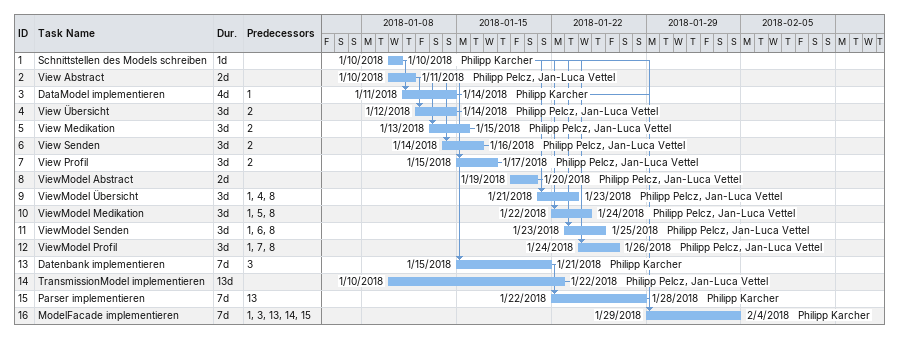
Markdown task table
| ID | Task | Duration | Start | Finish | Predecessors | Resources |
|---|---|---|---|---|---|---|
| 1 | Schnittstellen des Models schreiben | 1d | 2018-01-10 | 2018-01-10 |  | Philipp Karcher |
| 2 | View Abstract | 2d | 2018-01-10 | 2018-01-11 |  | Philipp Pelcz, Jan-Luca Vettel |
| 3 | DataModel implementieren | 4d | 2018-01-11 | 2018-01-14 | 1 | Philipp Karcher |
| 4 | View Übersicht | 3d | 2018-01-12 | 2018-01-14 | 2 | Philipp Pelcz, Jan-Luca Vettel |
| 5 | View Medikation | 3d | 2018-01-13 | 2018-01-15 | 2 | Philipp Pelcz, Jan-Luca Vettel |
| 6 | View Senden | 3d | 2018-01-14 | 2018-01-16 | 2 | Philipp Pelcz, Jan-Luca Vettel |
| 7 | View Profil | 3d | 2018-01-15 | 2018-01-17 | 2 | Philipp Pelcz, Jan-Luca Vettel |
| 8 | ViewModel Abstract | 2d | 2018-01-19 | 2018-01-20 |  | Philipp Pelcz, Jan-Luca Vettel |
| 9 | ViewModel Übersicht | 3d | 2018-01-21 | 2018-01-23 | 1, 4, 8 | Philipp Pelcz, Jan-Luca Vettel |
| 10 | ViewModel Medikation | 3d | 2018-01-22 | 2018-01-24 | 1, 5, 8 | Philipp Pelcz, Jan-Luca Vettel |
| 11 | ViewModel Senden | 3d | 2018-01-23 | 2018-01-25 | 1, 6, 8 | Philipp Pelcz, Jan-Luca Vettel |
| 12 | ViewModel Profil | 3d | 2018-01-24 | 2018-01-26 | 1, 7, 8 | Philipp Pelcz, Jan-Luca Vettel |
| 13 | Datenbank implementieren | 7d | 2018-01-15 | 2018-01-21 | 3 | Philipp Karcher |
| 14 | TransmissionModel implementieren | 13d | 2018-01-10 | 2018-01-22 |  | Philipp Pelcz, Jan-Luca Vettel |
| 15 | Parser implementieren | 7d | 2018-01-22 | 2018-01-28 | 13 | Philipp Karcher |
| 16 | ModelFacade implementieren | 7d | 2018-01-29 | 2018-02-04 | 1, 3, 13, 14, 15 | Philipp Karcher |
